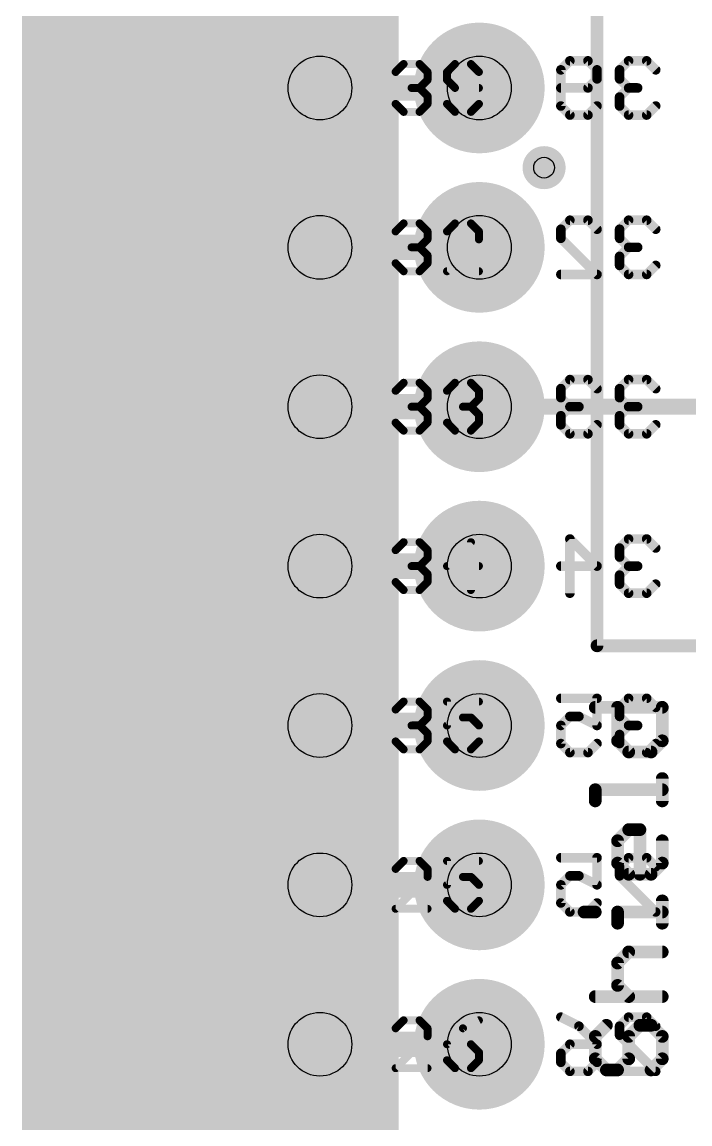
# Model space of a CAD drawing. Extents: x -44 to 63, y -21 to 59.
# Drawn here: x -3.48 to 7.17, y 25.4 to 42.96 of the extents above; entities that cross this region are included whole.
import ezdxf

# ---------------------------------------------------------------- set-up
doc = ezdxf.new("R2010")
doc.units = 0
for name, color, linetype in [('1', 12, 'CONTINUOUS'), ('16', 132, 'CONTINUOUS'), ('17', 110, 'CONTINUOUS'), ('18', 110, 'CONTINUOUS'), ('20', 53, 'CONTINUOUS'), ('21', 41, 'CONTINUOUS'), ('22', 40, 'CONTINUOUS'), ('29', 253, 'CONTINUOUS'), ('30', 253, 'CONTINUOUS'), ('44', 253, 'CONTINUOUS'), ('48', 253, 'CONTINUOUS'), ('51', 53, 'CONTINUOUS')]:
    doc.layers.add(name, color=color, linetype=linetype)

# ---------------------------------------------------------------- blocks, each defined once
blk = doc.blocks.new('ROUNDP')
at = {"const_width": 0.5}
blk.add_lwpolyline([(0, -0.25, 1), (0, 0.25, 1), (0, -0.25)], format="xyb", dxfattribs=at)
blk = doc.blocks.new('RECT')
blk.add_solid([(-0.5, -0.5), (0.5, -0.5), (-0.5, 0.5), (0.5, 0.5)])
blk = doc.blocks.new('ROUNDV')
at = {"const_width": 0.5}
blk.add_lwpolyline([(0, -0.25, 1), (0, 0.25, 1), (0, -0.25)], format="xyb", dxfattribs=at)

msp = doc.modelspace()

# ---------------------------------------------------------------- linework, layer by layer
at = {"layer": '1', "const_width": 0.254}
for points in [[(0, 50.8), (0, 0)], [(8.5725, 36.83), (3.81, 36.83)]]:
    msp.add_lwpolyline(points, dxfattribs=at)
at = {"layer": '1', "const_width": 0.127}
msp.add_lwpolyline([(3.81, 36.8935, 1), (3.81, 36.7665)], format="xyb", dxfattribs=at)
at = {"layer": '16'}
for points, const_width in [([(0, 0), (0, 50.8)], 0.254), ([(1.27, 41.91), (3.81, 41.91)], 0.4064), ([(1.27, 39.37), (3.81, 39.37)], 0.4064), ([(1.27, 36.83), (3.81, 36.83)], 0.4064), ([(1.27, 34.29), (3.81, 34.29)], 0.4064), ([(1.27, 31.75), (3.81, 31.75)], 0.4064), ([(1.27, 29.21), (3.81, 29.21)], 0.4064), ([(1.27, 26.67), (3.81, 26.67)], 0.4064)]:
    msp.add_lwpolyline(points, dxfattribs=dict(at, const_width=const_width))
at = {"layer": '16', "const_width": 0.2032}
for points in [[(1.27, 42.0116, 1), (1.27, 41.8084)], [(3.81, 41.8084, 1), (3.81, 42.0116)], [(1.27, 39.4716, 1), (1.27, 39.2684)], [(3.81, 39.2684, 1), (3.81, 39.4716)], [(1.27, 36.9316, 1), (1.27, 36.7284)], [(3.81, 36.7284, 1), (3.81, 36.9316)], [(1.27, 34.3916, 1), (1.27, 34.1884)], [(3.81, 34.1884, 1), (3.81, 34.3916)], [(1.27, 31.8516, 1), (1.27, 31.6484)], [(3.81, 31.6484, 1), (3.81, 31.8516)], [(1.27, 29.3116, 1), (1.27, 29.1084)], [(3.81, 29.1084, 1), (3.81, 29.3116)], [(1.27, 26.7716, 1), (1.27, 26.5684)], [(3.81, 26.5684, 1), (3.81, 26.7716)]]:
    msp.add_lwpolyline(points, format="xyb", dxfattribs=at)
at = {"layer": '20', "const_width": 0.2032}
msp.add_lwpolyline([(0, 50.8), (0, 0)], dxfattribs=at)
at = {"layer": '21', "const_width": 0.2032}
for points in [[(5.685, 33.02), (5.685, 46.22)], [(5.685, 33.02), (10.585, 33.02)], [(5.6569, 32.0399), (6.7247, 32.0399)], [(6.0128, 31.5061), (6.0128, 32.0399)], [(6.7247, 32.0399), (6.7247, 31.5061)], [(6.1908, 31.3281), (6.0128, 31.5061)], [(6.7247, 31.5061), (6.5467, 31.3281)], [(6.5467, 31.3281), (6.1908, 31.3281)], [(6.7247, 30.5485), (6.7247, 30.9044)], [(5.6569, 30.5485), (5.6569, 30.7265)], [(5.6569, 30.7265), (6.7247, 30.7265)], [(6.0128, 29.913), (6.1908, 30.0909)], [(6.1908, 30.0909), (6.3687, 30.0909)], [(6.3687, 30.0909), (6.3687, 29.3791)], [(6.0128, 29.5571), (6.0128, 29.913)], [(6.7247, 29.913), (6.7247, 29.5571)], [(6.1908, 29.3791), (6.0128, 29.5571)], [(6.7247, 29.5571), (6.5467, 29.3791)], [(6.5467, 29.3791), (6.1908, 29.3791)], [(6.7247, 28.5995), (6.7247, 28.9554)], [(5.479, 28.7775), (5.6569, 28.7775)], [(6.0128, 28.5995), (6.0128, 28.7775)], [(6.0128, 28.7775), (6.7247, 28.7775)], [(6.0128, 27.964), (6.1908, 28.1419)], [(6.1908, 28.1419), (6.7247, 28.1419)], [(6.0128, 27.6081), (6.0128, 27.964)], [(6.1908, 27.4301), (6.0128, 27.6081)], [(5.6569, 27.4301), (6.7247, 27.4301)], [(5.8349, 26.9725), (5.6569, 26.7946)], [(6.1908, 26.7946), (6.3687, 26.9725)], [(6.3687, 26.9725), (6.5467, 26.9725)], [(6.5467, 26.9725), (6.7247, 26.7946)], [(5.6569, 26.7946), (5.6569, 26.4387)], [(6.1908, 26.4387), (6.1908, 26.7946)], [(6.7247, 26.7946), (6.7247, 26.4387)], [(5.6569, 26.4387), (5.8349, 26.2607)], [(6.0128, 26.2607), (6.1908, 26.4387)], [(6.7247, 26.4387), (6.5467, 26.2607)], [(5.8349, 26.2607), (6.0128, 26.2607)]]:
    msp.add_lwpolyline(points, dxfattribs=at)
at = {"layer": '21', "const_width": 0.1016}
for points in [[(5.685, 33.0708, 1), (5.685, 32.9692)], [(5.6342, 33.02, 1), (5.7358, 33.02)], [(5.6569, 32.0907, 1), (5.6569, 31.9891)], [(6.0636, 32.0399, 1), (5.962, 32.0399)], [(6.7755, 32.0399, 1), (6.6739, 32.0399)], [(6.7247, 31.9891, 1), (6.7247, 32.0907)], [(6.0488, 31.542, 1), (5.9769, 31.4701)], [(5.962, 31.5061, 1), (6.0636, 31.5061)], [(6.6739, 31.5061, 1), (6.7755, 31.5061)], [(6.7606, 31.4701, 1), (6.6887, 31.542)], [(6.1908, 31.3789, 1), (6.1908, 31.2773)], [(6.1549, 31.2922, 1), (6.2267, 31.364)], [(6.5108, 31.364, 1), (6.5826, 31.2922)], [(6.5467, 31.2773, 1), (6.5467, 31.3789)], [(6.7755, 30.9044, 1), (6.6739, 30.9044)], [(5.7077, 30.7265, 1), (5.6061, 30.7265)], [(5.6569, 30.7773, 1), (5.6569, 30.6757)], [(6.7247, 30.6757, 1), (6.7247, 30.7773)], [(5.6061, 30.5485, 1), (5.7077, 30.5485)], [(6.6739, 30.5485, 1), (6.7755, 30.5485)], [(6.1908, 30.1417, 1), (6.1908, 30.0401)], [(6.2267, 30.055, 1), (6.1549, 30.1268)], [(6.4195, 30.0909, 1), (6.3179, 30.0909)], [(6.3687, 30.0401, 1), (6.3687, 30.1417)], [(6.0636, 29.913, 1), (5.962, 29.913)], [(5.9769, 29.9489, 1), (6.0488, 29.877)], [(6.7755, 29.913, 1), (6.6739, 29.913)], [(6.0488, 29.593, 1), (5.9769, 29.5211)], [(5.962, 29.5571, 1), (6.0636, 29.5571)], [(6.6739, 29.5571, 1), (6.7755, 29.5571)], [(6.7606, 29.5211, 1), (6.6887, 29.593)], [(6.1908, 29.4299, 1), (6.1908, 29.3283)], [(6.1549, 29.3432, 1), (6.2267, 29.415)], [(6.3179, 29.3791, 1), (6.4195, 29.3791)], [(6.5108, 29.415, 1), (6.5826, 29.3432)], [(6.5467, 29.3283, 1), (6.5467, 29.4299)], [(6.7755, 28.9554, 1), (6.6739, 28.9554)], [(5.479, 28.8283, 1), (5.479, 28.7267)], [(5.6569, 28.7267, 1), (5.6569, 28.8283)], [(6.0636, 28.7775, 1), (5.962, 28.7775)], [(6.0128, 28.8283, 1), (6.0128, 28.7267)], [(6.7247, 28.7267, 1), (6.7247, 28.8283)], [(5.962, 28.5995, 1), (6.0636, 28.5995)], [(6.6739, 28.5995, 1), (6.7755, 28.5995)], [(6.1908, 28.1927, 1), (6.1908, 28.0911)], [(6.2267, 28.106, 1), (6.1549, 28.1778)], [(6.7247, 28.0911, 1), (6.7247, 28.1927)], [(6.0636, 27.964, 1), (5.962, 27.964)], [(5.9769, 27.9999, 1), (6.0488, 27.928)], [(6.0488, 27.644, 1), (5.9769, 27.5721)], [(5.962, 27.6081, 1), (6.0636, 27.6081)], [(5.6569, 27.4809, 1), (5.6569, 27.3793)], [(6.1549, 27.3942, 1), (6.2267, 27.466)], [(6.7247, 27.3793, 1), (6.7247, 27.4809)], [(5.8708, 26.9366, 1), (5.799, 27.0084)], [(6.3687, 27.0233, 1), (6.3687, 26.9217)], [(6.4047, 26.9366, 1), (6.3328, 27.0084)], [(6.5826, 27.0084, 1), (6.5108, 26.9366)], [(6.5467, 26.9217, 1), (6.5467, 27.0233)], [(5.7077, 26.7946, 1), (5.6061, 26.7946)], [(5.621, 26.8305, 1), (5.6929, 26.7587)], [(6.2416, 26.7946, 1), (6.14, 26.7946)], [(6.1549, 26.8305, 1), (6.2267, 26.7587)], [(6.7755, 26.7946, 1), (6.6739, 26.7946)], [(6.6887, 26.7587, 1), (6.7606, 26.8305)], [(5.6929, 26.4746, 1), (5.621, 26.4027)], [(6.2267, 26.4027, 1), (6.1549, 26.4746)], [(6.7606, 26.4027, 1), (6.6887, 26.4746)], [(5.6061, 26.4387, 1), (5.7077, 26.4387)], [(5.8349, 26.3115, 1), (5.8349, 26.2099)], [(5.799, 26.2248, 1), (5.8708, 26.2966)], [(5.9769, 26.2966, 1), (6.0488, 26.2248)], [(6.0128, 26.2099, 1), (6.0128, 26.3115)], [(6.14, 26.4387, 1), (6.2416, 26.4387)], [(6.5108, 26.2966, 1), (6.5826, 26.2248)], [(6.6739, 26.4387, 1), (6.7755, 26.4387)]]:
    msp.add_lwpolyline(points, format="xyb", dxfattribs=at)
at = {"layer": '22', "const_width": 0.1524}
for points in [[(5.1091, 42.1985), (5.2532, 42.3425)], [(5.2532, 42.3425), (5.5413, 42.3425)], [(5.5413, 42.3425), (5.6853, 42.1985)], [(6.1887, 42.3425), (6.0446, 42.1985)], [(6.4768, 42.3425), (6.1887, 42.3425)], [(6.6208, 42.1985), (6.4768, 42.3425)], [(5.1091, 41.6223), (5.1091, 42.1985)], [(5.6853, 42.1985), (5.6853, 42.0544)], [(6.0446, 42.1985), (6.0446, 42.0544)], [(5.5413, 41.9104), (5.1091, 41.9104)], [(5.6853, 42.0544), (5.5413, 41.9104)], [(6.0446, 42.0544), (6.1887, 41.9104)], [(6.1887, 41.9104), (6.0446, 41.7663)], [(6.1887, 41.9104), (6.3327, 41.9104)], [(6.0446, 41.7663), (6.0446, 41.6223)], [(5.2532, 41.4782), (5.1091, 41.6223)], [(5.6853, 41.6223), (5.5413, 41.4782)], [(6.0446, 41.6223), (6.1887, 41.4782)], [(6.4768, 41.4782), (6.6208, 41.6223)], [(5.5413, 41.4782), (5.2532, 41.4782)], [(6.1887, 41.4782), (6.4768, 41.4782)], [(5.1091, 39.6585), (5.2532, 39.8025)], [(5.2532, 39.8025), (5.5413, 39.8025)], [(5.5413, 39.8025), (5.6853, 39.6585)], [(6.1887, 39.8025), (6.0446, 39.6585)], [(6.4768, 39.8025), (6.1887, 39.8025)], [(6.6208, 39.6585), (6.4768, 39.8025)], [(5.1091, 39.5144), (5.1091, 39.6585)], [(6.0446, 39.6585), (6.0446, 39.5144)], [(5.6853, 38.9382), (5.1091, 39.5144)], [(6.0446, 39.5144), (6.1887, 39.3704)], [(6.1887, 39.3704), (6.0446, 39.2263)], [(6.1887, 39.3704), (6.3327, 39.3704)], [(6.0446, 39.2263), (6.0446, 39.0823)], [(5.1091, 38.9382), (5.6853, 38.9382)], [(6.0446, 39.0823), (6.1887, 38.9382)], [(6.1887, 38.9382), (6.4768, 38.9382)], [(6.4768, 38.9382), (6.6208, 39.0823)], [(5.2532, 37.2625), (5.1091, 37.1185)], [(5.5413, 37.2625), (5.2532, 37.2625)], [(5.6853, 37.1185), (5.5413, 37.2625)], [(6.1887, 37.2625), (6.0446, 37.1185)], [(6.4768, 37.2625), (6.1887, 37.2625)], [(6.6208, 37.1185), (6.4768, 37.2625)], [(5.1091, 37.1185), (5.1091, 36.9744)], [(6.0446, 37.1185), (6.0446, 36.9744)], [(5.1091, 36.9744), (5.2532, 36.8304)], [(5.2532, 36.8304), (5.1091, 36.6863)], [(5.2532, 36.8304), (5.3972, 36.8304)], [(6.0446, 36.9744), (6.1887, 36.8304)], [(6.1887, 36.8304), (6.0446, 36.6863)], [(6.1887, 36.8304), (6.3327, 36.8304)], [(5.1091, 36.6863), (5.1091, 36.5423)], [(6.0446, 36.6863), (6.0446, 36.5423)], [(5.1091, 36.5423), (5.2532, 36.3982)], [(5.5413, 36.3982), (5.6853, 36.5423)], [(6.0446, 36.5423), (6.1887, 36.3982)], [(6.4768, 36.3982), (6.6208, 36.5423)], [(5.2532, 36.3982), (5.5413, 36.3982)], [(6.1887, 36.3982), (6.4768, 36.3982)], [(5.2532, 33.8582), (5.2532, 34.7225)], [(5.2532, 34.7225), (5.6853, 34.2904)], [(6.1887, 34.7225), (6.0446, 34.5785)], [(6.4768, 34.7225), (6.1887, 34.7225)], [(6.6208, 34.5785), (6.4768, 34.7225)], [(6.0446, 34.5785), (6.0446, 34.4344)], [(6.0446, 34.4344), (6.1887, 34.2904)], [(5.6853, 34.2904), (5.1091, 34.2904)], [(6.1887, 34.2904), (6.0446, 34.1463)], [(6.1887, 34.2904), (6.3327, 34.2904)], [(6.0446, 34.1463), (6.0446, 34.0023)], [(6.0446, 34.0023), (6.1887, 33.8582)], [(6.4768, 33.8582), (6.6208, 34.0023)], [(6.1887, 33.8582), (6.4768, 33.8582)], [(5.1091, 32.1825), (5.6853, 32.1825)], [(5.6853, 32.1825), (5.6853, 31.7504)], [(6.1887, 32.1825), (6.0446, 32.0385)], [(6.4768, 32.1825), (6.1887, 32.1825)], [(6.6208, 32.0385), (6.4768, 32.1825)], [(5.2532, 31.8944), (5.1091, 31.7504)], [(5.3972, 31.8944), (5.2532, 31.8944)], [(5.6853, 31.7504), (5.3972, 31.8944)], [(6.0446, 32.0385), (6.0446, 31.8944)], [(6.0446, 31.8944), (6.1887, 31.7504)], [(5.1091, 31.7504), (5.1091, 31.4623)], [(6.1887, 31.7504), (6.0446, 31.6063)], [(6.1887, 31.7504), (6.3327, 31.7504)], [(6.0446, 31.6063), (6.0446, 31.4623)], [(5.1091, 31.4623), (5.2532, 31.3182)], [(5.5413, 31.3182), (5.6853, 31.4623)], [(6.0446, 31.4623), (6.1887, 31.3182)], [(6.4768, 31.3182), (6.6208, 31.4623)], [(5.2532, 31.3182), (5.5413, 31.3182)], [(6.1887, 31.3182), (6.4768, 31.3182)], [(5.1091, 29.6425), (5.6853, 29.6425)], [(5.6853, 29.6425), (5.6853, 29.2104)], [(6.0446, 29.4985), (6.1887, 29.6425)], [(6.1887, 29.6425), (6.4768, 29.6425)], [(6.4768, 29.6425), (6.6208, 29.4985)], [(6.0446, 29.3544), (6.0446, 29.4985)], [(5.2532, 29.3544), (5.1091, 29.2104)], [(5.3972, 29.3544), (5.2532, 29.3544)], [(5.6853, 29.2104), (5.3972, 29.3544)], [(6.6208, 28.7782), (6.0446, 29.3544)], [(5.1091, 29.2104), (5.1091, 28.9223)], [(5.1091, 28.9223), (5.2532, 28.7782)], [(5.5413, 28.7782), (5.6853, 28.9223)], [(5.2532, 28.7782), (5.5413, 28.7782)], [(6.0446, 28.7782), (6.6208, 28.7782)], [(5.1091, 27.1025), (5.3972, 26.9585)], [(6.0446, 26.9585), (6.1887, 27.1025)], [(6.1887, 27.1025), (6.4768, 27.1025)], [(6.4768, 27.1025), (6.6208, 26.9585)], [(5.3972, 26.9585), (5.6853, 26.6704)], [(6.0446, 26.8144), (6.0446, 26.9585)], [(6.6208, 26.2382), (6.0446, 26.8144)], [(5.1091, 26.5263), (5.2532, 26.6704)], [(5.2532, 26.6704), (5.6853, 26.6704)], [(5.6853, 26.6704), (5.6853, 26.3823)], [(5.1091, 26.3823), (5.1091, 26.5263)], [(5.2532, 26.2382), (5.1091, 26.3823)], [(5.6853, 26.3823), (5.5413, 26.2382)], [(5.5413, 26.2382), (5.2532, 26.2382)], [(6.0446, 26.2382), (6.6208, 26.2382)]]:
    msp.add_lwpolyline(points, dxfattribs=at)
at = {"layer": '22', "const_width": 0.0762}
for points in [[(5.2532, 42.3806, 1), (5.2532, 42.3044)], [(5.2801, 42.3156, 1), (5.2262, 42.3695)], [(5.5682, 42.3695, 1), (5.5143, 42.3156)], [(5.5413, 42.3044, 1), (5.5413, 42.3806)], [(6.1887, 42.3806, 1), (6.1887, 42.3044)], [(6.2156, 42.3156, 1), (6.1617, 42.3695)], [(6.5037, 42.3695, 1), (6.4498, 42.3156)], [(6.4768, 42.3044, 1), (6.4768, 42.3806)], [(5.1472, 42.1985, 1), (5.071, 42.1985)], [(5.0822, 42.2254, 1), (5.136, 42.1715)], [(5.7234, 42.1985, 1), (5.6472, 42.1985)], [(5.6584, 42.1715, 1), (5.7123, 42.2254)], [(6.0827, 42.1985, 1), (6.0065, 42.1985)], [(6.0177, 42.2254, 1), (6.0716, 42.1715)], [(6.5939, 42.1715, 1), (6.6478, 42.2254)], [(5.1091, 41.9485, 1), (5.1091, 41.8723)], [(5.5143, 41.9373, 1), (5.5682, 41.8834)], [(5.5413, 41.8723, 1), (5.5413, 41.9485)], [(5.6472, 42.0544, 1), (5.7234, 42.0544)], [(5.7123, 42.0275, 1), (5.6584, 42.0814)], [(6.0716, 42.0814, 1), (6.0177, 42.0275)], [(6.0065, 42.0544, 1), (6.0827, 42.0544)], [(6.1887, 41.9485, 1), (6.1887, 41.8723)], [(6.2156, 41.8834, 1), (6.1617, 41.9373)], [(6.1617, 41.8834, 1), (6.2156, 41.9373)], [(6.3327, 41.8723, 1), (6.3327, 41.9485)], [(6.0827, 41.7663, 1), (6.0065, 41.7663)], [(6.0177, 41.7933, 1), (6.0716, 41.7394)], [(5.136, 41.6492, 1), (5.0822, 41.5953)], [(5.071, 41.6223, 1), (5.1472, 41.6223)], [(5.7123, 41.5953, 1), (5.6584, 41.6492)], [(6.0716, 41.6492, 1), (6.0177, 41.5953)], [(6.0065, 41.6223, 1), (6.0827, 41.6223)], [(6.6478, 41.5953, 1), (6.5939, 41.6492)], [(5.2532, 41.5163, 1), (5.2532, 41.4401)], [(5.2262, 41.4513, 1), (5.2801, 41.5051)], [(5.5143, 41.5051, 1), (5.5682, 41.4513)], [(5.5413, 41.4401, 1), (5.5413, 41.5163)], [(6.1887, 41.5163, 1), (6.1887, 41.4401)], [(6.1617, 41.4513, 1), (6.2156, 41.5051)], [(6.4498, 41.5051, 1), (6.5037, 41.4513)], [(6.4768, 41.4401, 1), (6.4768, 41.5163)], [(5.2532, 39.8406, 1), (5.2532, 39.7644)], [(5.2801, 39.7756, 1), (5.2262, 39.8295)], [(5.5682, 39.8295, 1), (5.5143, 39.7756)], [(5.5413, 39.7644, 1), (5.5413, 39.8406)], [(6.1887, 39.8406, 1), (6.1887, 39.7644)], [(6.2156, 39.7756, 1), (6.1617, 39.8295)], [(6.5037, 39.8295, 1), (6.4498, 39.7756)], [(6.4768, 39.7644, 1), (6.4768, 39.8406)], [(5.1472, 39.6585, 1), (5.071, 39.6585)], [(5.0822, 39.6854, 1), (5.136, 39.6315)], [(5.6584, 39.6315, 1), (5.7123, 39.6854)], [(6.0827, 39.6585, 1), (6.0065, 39.6585)], [(6.0177, 39.6854, 1), (6.0716, 39.6315)], [(6.5939, 39.6315, 1), (6.6478, 39.6854)], [(5.136, 39.5414, 1), (5.0822, 39.4875)], [(5.071, 39.5144, 1), (5.1472, 39.5144)], [(6.0716, 39.5414, 1), (6.0177, 39.4875)], [(6.0065, 39.5144, 1), (6.0827, 39.5144)], [(6.1887, 39.4085, 1), (6.1887, 39.3323)], [(6.2156, 39.3434, 1), (6.1617, 39.3973)], [(6.1617, 39.3434, 1), (6.2156, 39.3973)], [(6.3327, 39.3323, 1), (6.3327, 39.4085)], [(6.0827, 39.2263, 1), (6.0065, 39.2263)], [(6.0177, 39.2533, 1), (6.0716, 39.1994)], [(5.1091, 38.9763, 1), (5.1091, 38.9001)], [(5.6584, 38.9113, 1), (5.7123, 38.9651)], [(5.6853, 38.9001, 1), (5.6853, 38.9763)], [(6.0716, 39.1092, 1), (6.0177, 39.0553)], [(6.0065, 39.0823, 1), (6.0827, 39.0823)], [(6.1887, 38.9763, 1), (6.1887, 38.9001)], [(6.1617, 38.9113, 1), (6.2156, 38.9651)], [(6.4498, 38.9651, 1), (6.5037, 38.9113)], [(6.4768, 38.9001, 1), (6.4768, 38.9763)], [(6.6478, 39.0553, 1), (6.5939, 39.1092)], [(5.2532, 37.3006, 1), (5.2532, 37.2244)], [(5.2801, 37.2356, 1), (5.2262, 37.2895)], [(5.5682, 37.2895, 1), (5.5143, 37.2356)], [(5.5413, 37.2244, 1), (5.5413, 37.3006)], [(6.1887, 37.3006, 1), (6.1887, 37.2244)], [(6.2156, 37.2356, 1), (6.1617, 37.2895)], [(6.5037, 37.2895, 1), (6.4498, 37.2356)], [(6.4768, 37.2244, 1), (6.4768, 37.3006)], [(5.1472, 37.1185, 1), (5.071, 37.1185)], [(5.0822, 37.1454, 1), (5.136, 37.0915)], [(5.6584, 37.0915, 1), (5.7123, 37.1454)], [(6.0827, 37.1185, 1), (6.0065, 37.1185)], [(6.0177, 37.1454, 1), (6.0716, 37.0915)], [(6.5939, 37.0915, 1), (6.6478, 37.1454)], [(5.136, 37.0014, 1), (5.0822, 36.9475)], [(5.071, 36.9744, 1), (5.1472, 36.9744)], [(5.2532, 36.8685, 1), (5.2532, 36.7923)], [(5.2801, 36.8034, 1), (5.2262, 36.8573)], [(5.2262, 36.8034, 1), (5.2801, 36.8573)], [(5.3972, 36.7923, 1), (5.3972, 36.8685)], [(6.0716, 37.0014, 1), (6.0177, 36.9475)], [(6.0065, 36.9744, 1), (6.0827, 36.9744)], [(6.1887, 36.8685, 1), (6.1887, 36.7923)], [(6.2156, 36.8034, 1), (6.1617, 36.8573)], [(6.1617, 36.8034, 1), (6.2156, 36.8573)], [(6.3327, 36.7923, 1), (6.3327, 36.8685)], [(5.1472, 36.6863, 1), (5.071, 36.6863)], [(5.0822, 36.7133, 1), (5.136, 36.6594)], [(6.0827, 36.6863, 1), (6.0065, 36.6863)], [(6.0177, 36.7133, 1), (6.0716, 36.6594)], [(5.136, 36.5692, 1), (5.0822, 36.5153)], [(5.071, 36.5423, 1), (5.1472, 36.5423)], [(5.7123, 36.5153, 1), (5.6584, 36.5692)], [(6.0716, 36.5692, 1), (6.0177, 36.5153)], [(6.0065, 36.5423, 1), (6.0827, 36.5423)], [(6.6478, 36.5153, 1), (6.5939, 36.5692)], [(5.2532, 36.4363, 1), (5.2532, 36.3601)], [(5.2262, 36.3713, 1), (5.2801, 36.4251)], [(5.5143, 36.4251, 1), (5.5682, 36.3713)], [(5.5413, 36.3601, 1), (5.5413, 36.4363)], [(6.1887, 36.4363, 1), (6.1887, 36.3601)], [(6.1617, 36.3713, 1), (6.2156, 36.4251)], [(6.4498, 36.4251, 1), (6.5037, 36.3713)], [(6.4768, 36.3601, 1), (6.4768, 36.4363)], [(5.2801, 34.7495, 1), (5.2262, 34.6956)], [(5.2913, 34.7225, 1), (5.2151, 34.7225)], [(6.1887, 34.7606, 1), (6.1887, 34.6844)], [(6.2156, 34.6956, 1), (6.1617, 34.7495)], [(6.5037, 34.7495, 1), (6.4498, 34.6956)], [(6.4768, 34.6844, 1), (6.4768, 34.7606)], [(6.0827, 34.5785, 1), (6.0065, 34.5785)], [(6.0177, 34.6054, 1), (6.0716, 34.5515)], [(6.5939, 34.5515, 1), (6.6478, 34.6054)], [(6.0716, 34.4614, 1), (6.0177, 34.4075)], [(6.0065, 34.4344, 1), (6.0827, 34.4344)], [(5.1091, 34.3285, 1), (5.1091, 34.2523)], [(5.6584, 34.2634, 1), (5.7123, 34.3173)], [(5.6853, 34.2523, 1), (5.6853, 34.3285)], [(6.1887, 34.3285, 1), (6.1887, 34.2523)], [(6.2156, 34.2634, 1), (6.1617, 34.3173)], [(6.1617, 34.2634, 1), (6.2156, 34.3173)], [(6.3327, 34.2523, 1), (6.3327, 34.3285)], [(6.0827, 34.1463, 1), (6.0065, 34.1463)], [(6.0177, 34.1733, 1), (6.0716, 34.1194)], [(6.0716, 34.0292, 1), (6.0177, 33.9753)], [(6.6478, 33.9753, 1), (6.5939, 34.0292)], [(5.2151, 33.8582, 1), (5.2913, 33.8582)], [(6.0065, 34.0023, 1), (6.0827, 34.0023)], [(6.1887, 33.8963, 1), (6.1887, 33.8201)], [(6.1617, 33.8313, 1), (6.2156, 33.8851)], [(6.4498, 33.8851, 1), (6.5037, 33.8313)], [(6.4768, 33.8201, 1), (6.4768, 33.8963)], [(5.1091, 32.2206, 1), (5.1091, 32.1444)], [(5.7234, 32.1825, 1), (5.6472, 32.1825)], [(5.6853, 32.1444, 1), (5.6853, 32.2206)], [(6.1887, 32.2206, 1), (6.1887, 32.1444)], [(6.2156, 32.1556, 1), (6.1617, 32.2095)], [(6.5037, 32.2095, 1), (6.4498, 32.1556)], [(6.4768, 32.1444, 1), (6.4768, 32.2206)], [(5.2532, 31.9325, 1), (5.2532, 31.8563)], [(5.2801, 31.8675, 1), (5.2262, 31.9214)], [(5.4142, 31.9285, 1), (5.3802, 31.8603)], [(5.3972, 31.8563, 1), (5.3972, 31.9325)], [(6.0827, 32.0385, 1), (6.0065, 32.0385)], [(6.0177, 32.0654, 1), (6.0716, 32.0115)], [(6.0716, 31.9214, 1), (6.0177, 31.8675)], [(6.5939, 32.0115, 1), (6.6478, 32.0654)], [(5.1472, 31.7504, 1), (5.071, 31.7504)], [(5.0822, 31.7773, 1), (5.136, 31.7234)], [(5.6472, 31.7504, 1), (5.7234, 31.7504)], [(5.6683, 31.7163, 1), (5.7024, 31.7844)], [(6.0065, 31.8944, 1), (6.0827, 31.8944)], [(6.1887, 31.7885, 1), (6.1887, 31.7123)], [(6.2156, 31.7234, 1), (6.1617, 31.7773)], [(6.1617, 31.7234, 1), (6.2156, 31.7773)], [(6.3327, 31.7123, 1), (6.3327, 31.7885)], [(6.0827, 31.6063, 1), (6.0065, 31.6063)], [(6.0177, 31.6333, 1), (6.0716, 31.5794)], [(5.136, 31.4892, 1), (5.0822, 31.4353)], [(5.071, 31.4623, 1), (5.1472, 31.4623)], [(5.7123, 31.4353, 1), (5.6584, 31.4892)], [(6.0716, 31.4892, 1), (6.0177, 31.4353)], [(6.0065, 31.4623, 1), (6.0827, 31.4623)], [(6.6478, 31.4353, 1), (6.5939, 31.4892)], [(5.2532, 31.3563, 1), (5.2532, 31.2801)], [(5.2262, 31.2913, 1), (5.2801, 31.3451)], [(5.5143, 31.3451, 1), (5.5682, 31.2913)], [(5.5413, 31.2801, 1), (5.5413, 31.3563)], [(6.1887, 31.3563, 1), (6.1887, 31.2801)], [(6.1617, 31.2913, 1), (6.2156, 31.3451)], [(6.4498, 31.3451, 1), (6.5037, 31.2913)], [(6.4768, 31.2801, 1), (6.4768, 31.3563)], [(5.1091, 29.6806, 1), (5.1091, 29.6044)], [(5.7234, 29.6425, 1), (5.6472, 29.6425)], [(5.6853, 29.6044, 1), (5.6853, 29.6806)], [(6.1887, 29.6806, 1), (6.1887, 29.6044)], [(6.2156, 29.6156, 1), (6.1617, 29.6695)], [(6.5037, 29.6695, 1), (6.4498, 29.6156)], [(6.4768, 29.6044, 1), (6.4768, 29.6806)], [(6.0827, 29.4985, 1), (6.0065, 29.4985)], [(6.0177, 29.5254, 1), (6.0716, 29.4715)], [(6.5939, 29.4715, 1), (6.6478, 29.5254)], [(5.2532, 29.3925, 1), (5.2532, 29.3163)], [(5.2801, 29.3275, 1), (5.2262, 29.3814)], [(5.4142, 29.3885, 1), (5.3802, 29.3203)], [(5.3972, 29.3163, 1), (5.3972, 29.3925)], [(6.0716, 29.3814, 1), (6.0177, 29.3275)], [(6.0065, 29.3544, 1), (6.0827, 29.3544)], [(5.1472, 29.2104, 1), (5.071, 29.2104)], [(5.0822, 29.2373, 1), (5.136, 29.1834)], [(5.6472, 29.2104, 1), (5.7234, 29.2104)], [(5.6683, 29.1763, 1), (5.7024, 29.2444)], [(5.136, 28.9492, 1), (5.0822, 28.8953)], [(5.7123, 28.8953, 1), (5.6584, 28.9492)], [(5.071, 28.9223, 1), (5.1472, 28.9223)], [(5.2532, 28.8163, 1), (5.2532, 28.7401)], [(5.2262, 28.7513, 1), (5.2801, 28.8051)], [(5.5143, 28.8051, 1), (5.5682, 28.7513)], [(5.5413, 28.7401, 1), (5.5413, 28.8163)], [(6.0446, 28.8163, 1), (6.0446, 28.7401)], [(6.5939, 28.7513, 1), (6.6478, 28.8051)], [(6.6208, 28.7401, 1), (6.6208, 28.8163)], [(5.1261, 27.1366, 1), (5.0921, 27.0685)], [(6.1887, 27.1406, 1), (6.1887, 27.0644)], [(6.2156, 27.0756, 1), (6.1617, 27.1295)], [(6.5037, 27.1295, 1), (6.4498, 27.0756)], [(6.4768, 27.0644, 1), (6.4768, 27.1406)], [(5.4241, 26.9854, 1), (5.3703, 26.9315)], [(5.3802, 26.9244, 1), (5.4142, 26.9926)], [(6.0827, 26.9585, 1), (6.0065, 26.9585)], [(6.0177, 26.9854, 1), (6.0716, 26.9315)], [(6.0716, 26.8414, 1), (6.0177, 26.7875)], [(6.5939, 26.9315, 1), (6.6478, 26.9854)], [(5.2532, 26.7085, 1), (5.2532, 26.6323)], [(5.2801, 26.6434, 1), (5.2262, 26.6973)], [(5.7234, 26.6704, 1), (5.6472, 26.6704)], [(5.6584, 26.6434, 1), (5.7123, 26.6973)], [(5.6853, 26.6323, 1), (5.6853, 26.7085)], [(6.0065, 26.8144, 1), (6.0827, 26.8144)], [(5.1472, 26.5263, 1), (5.071, 26.5263)], [(5.0822, 26.5533, 1), (5.136, 26.4994)], [(5.136, 26.4092, 1), (5.0822, 26.3553)], [(5.071, 26.3823, 1), (5.1472, 26.3823)], [(5.6472, 26.3823, 1), (5.7234, 26.3823)], [(5.7123, 26.3553, 1), (5.6584, 26.4092)], [(5.2532, 26.2763, 1), (5.2532, 26.2001)], [(5.2262, 26.2113, 1), (5.2801, 26.2651)], [(5.5143, 26.2651, 1), (5.5682, 26.2113)], [(5.5413, 26.2001, 1), (5.5413, 26.2763)], [(6.0446, 26.2763, 1), (6.0446, 26.2001)], [(6.5939, 26.2113, 1), (6.6478, 26.2651)], [(6.6208, 26.2001, 1), (6.6208, 26.2763)]]:
    msp.add_lwpolyline(points, format="xyb", dxfattribs=at)
at = {"layer": '44'}
for centre, radius in [((1.27, 41.91), 0.508), ((3.81, 41.91), 0.508), ((4.8419, 40.64), 0.1651), ((1.27, 39.37), 0.508), ((3.81, 39.37), 0.508), ((1.27, 36.83), 0.508), ((3.81, 36.83), 0.508), ((1.27, 34.29), 0.508), ((3.81, 34.29), 0.508), ((1.27, 31.75), 0.508), ((3.81, 31.75), 0.508), ((1.27, 29.21), 0.508), ((3.81, 29.21), 0.508), ((1.27, 26.67), 0.508), ((3.81, 26.67), 0.508)]:
    msp.add_circle(centre, radius, dxfattribs=at)
at = {"layer": '48', "const_width": 6}
msp.add_lwpolyline([(-0.4763, 47.9425), (-0.4763, -1.5875)], dxfattribs=at)
at = {"layer": '51'}
for points, const_width in [([(0, 0), (0, 51.435)], 0.2032), ([(2.4765, 42.1645), (2.6036, 42.2917)], 0.127), ([(2.6036, 42.2917), (2.8578, 42.2917)], 0.127), ([(2.8578, 42.2917), (2.9849, 42.1645)], 0.127), ([(3.4222, 42.2917), (3.2951, 42.1645)], 0.127), ([(3.6764, 42.2917), (3.4222, 42.2917)], 0.127), ([(3.8035, 42.1645), (3.6764, 42.2917)], 0.127), ([(2.9849, 42.1645), (2.9849, 42.0374)], 0.127), ([(3.2951, 42.1645), (3.2951, 42.0374)], 0.127), ([(3.8035, 41.6561), (3.8035, 42.1645)], 0.127), ([(2.8578, 41.9103), (2.7307, 41.9103)], 0.127), ([(2.9849, 42.0374), (2.8578, 41.9103)], 0.127), ([(2.8578, 41.9103), (2.9849, 41.7832)], 0.127), ([(3.2951, 42.0374), (3.4222, 41.9103)], 0.127), ([(3.4222, 41.9103), (3.8035, 41.9103)], 0.127), ([(2.9849, 41.7832), (2.9849, 41.6561)], 0.127), ([(2.6036, 41.529), (2.4765, 41.6561)], 0.127), ([(2.9849, 41.6561), (2.8578, 41.529)], 0.127), ([(3.2951, 41.6561), (3.4222, 41.529)], 0.127), ([(3.6764, 41.529), (3.8035, 41.6561)], 0.127), ([(2.8578, 41.529), (2.6036, 41.529)], 0.127), ([(3.4222, 41.529), (3.6764, 41.529)], 0.127), ([(2.4765, 39.6245), (2.6036, 39.7517)], 0.127), ([(2.6036, 39.7517), (2.8578, 39.7517)], 0.127), ([(2.8578, 39.7517), (2.9849, 39.6245)], 0.127), ([(2.9849, 39.6245), (2.9849, 39.4974)], 0.127), ([(3.4222, 39.7517), (3.2951, 39.6245)], 0.127), ([(3.6764, 39.7517), (3.4222, 39.7517)], 0.127), ([(3.8035, 39.6245), (3.6764, 39.7517)], 0.127), ([(3.8035, 39.4974), (3.8035, 39.6245)], 0.127), ([(2.9849, 39.4974), (2.8578, 39.3703)], 0.127), ([(3.2951, 38.989), (3.8035, 39.4974)], 0.127), ([(2.8578, 39.3703), (2.7307, 39.3703)], 0.127), ([(2.8578, 39.3703), (2.9849, 39.2432)], 0.127), ([(2.6036, 38.989), (2.4765, 39.1161)], 0.127), ([(2.9849, 39.1161), (2.8578, 38.989)], 0.127), ([(2.9849, 39.2432), (2.9849, 39.1161)], 0.127), ([(2.8578, 38.989), (2.6036, 38.989)], 0.127), ([(3.8035, 38.989), (3.2951, 38.989)], 0.127), ([(2.4765, 37.0845), (2.6036, 37.2116)], 0.127), ([(2.6036, 37.2116), (2.8578, 37.2116)], 0.127), ([(2.8578, 37.2116), (2.9849, 37.0845)], 0.127), ([(3.2951, 37.0845), (3.4222, 37.2116)], 0.127), ([(3.4222, 37.2116), (3.6764, 37.2116)], 0.127), ([(3.6764, 37.2116), (3.8035, 37.0845)], 0.127), ([(2.9849, 37.0845), (2.9849, 36.9574)], 0.127), ([(3.8035, 37.0845), (3.8035, 36.9574)], 0.127), ([(2.8578, 36.8303), (2.7307, 36.8303)], 0.127), ([(2.9849, 36.9574), (2.8578, 36.8303)], 0.127), ([(2.8578, 36.8303), (2.9849, 36.7032)], 0.127), ([(3.6764, 36.8303), (3.5493, 36.8303)], 0.127), ([(3.8035, 36.9574), (3.6764, 36.8303)], 0.127), ([(3.6764, 36.8303), (3.8035, 36.7032)], 0.127), ([(2.9849, 36.7032), (2.9849, 36.5761)], 0.127), ([(3.8035, 36.7032), (3.8035, 36.5761)], 0.127), ([(2.6036, 36.449), (2.4765, 36.5761)], 0.127), ([(2.9849, 36.5761), (2.8578, 36.449)], 0.127), ([(3.4222, 36.449), (3.2951, 36.5761)], 0.127), ([(3.8035, 36.5761), (3.6764, 36.449)], 0.127), ([(2.8578, 36.449), (2.6036, 36.449)], 0.127), ([(3.6764, 36.449), (3.4222, 36.449)], 0.127), ([(2.4765, 34.5445), (2.6036, 34.6716)], 0.127), ([(2.6036, 34.6716), (2.8578, 34.6716)], 0.127), ([(2.8578, 34.6716), (2.9849, 34.5445)], 0.127), ([(2.9849, 34.5445), (2.9849, 34.4174)], 0.127), ([(3.6764, 34.6716), (3.2951, 34.2903)], 0.127), ([(3.6764, 33.909), (3.6764, 34.6716)], 0.127), ([(2.9849, 34.4174), (2.8578, 34.2903)], 0.127), ([(2.8578, 34.2903), (2.7307, 34.2903)], 0.127), ([(2.8578, 34.2903), (2.9849, 34.1632)], 0.127), ([(3.2951, 34.2903), (3.8035, 34.2903)], 0.127), ([(2.6036, 33.909), (2.4765, 34.0361)], 0.127), ([(2.9849, 34.0361), (2.8578, 33.909)], 0.127), ([(2.9849, 34.1632), (2.9849, 34.0361)], 0.127), ([(2.8578, 33.909), (2.6036, 33.909)], 0.127), ([(2.4765, 32.0045), (2.6036, 32.1317)], 0.127), ([(2.6036, 32.1317), (2.8578, 32.1317)], 0.127), ([(2.8578, 32.1317), (2.9849, 32.0045)], 0.127), ([(3.8035, 32.1317), (3.2951, 32.1317)], 0.127), ([(3.2951, 32.1317), (3.2951, 31.7503)], 0.127), ([(2.9849, 32.0045), (2.9849, 31.8774)], 0.127), ([(2.8578, 31.7503), (2.7307, 31.7503)], 0.127), ([(2.9849, 31.8774), (2.8578, 31.7503)], 0.127), ([(2.8578, 31.7503), (2.9849, 31.6232)], 0.127), ([(3.2951, 31.7503), (3.5493, 31.8774)], 0.127), ([(3.5493, 31.8774), (3.6764, 31.8774)], 0.127), ([(3.6764, 31.8774), (3.8035, 31.7503)], 0.127), ([(3.8035, 31.7503), (3.8035, 31.4961)], 0.127), ([(2.9849, 31.6232), (2.9849, 31.4961)], 0.127), ([(2.6036, 31.369), (2.4765, 31.4961)], 0.127), ([(2.9849, 31.4961), (2.8578, 31.369)], 0.127), ([(3.4222, 31.369), (3.2951, 31.4961)], 0.127), ([(3.8035, 31.4961), (3.6764, 31.369)], 0.127), ([(2.8578, 31.369), (2.6036, 31.369)], 0.127), ([(3.6764, 31.369), (3.4222, 31.369)], 0.127), ([(2.6036, 29.5917), (2.4765, 29.4645)], 0.127), ([(2.8578, 29.5917), (2.6036, 29.5917)], 0.127), ([(2.9849, 29.4645), (2.8578, 29.5917)], 0.127), ([(2.9849, 29.3374), (2.9849, 29.4645)], 0.127), ([(3.8035, 29.5917), (3.2951, 29.5917)], 0.127), ([(3.2951, 29.5917), (3.2951, 29.2103)], 0.127), ([(2.4765, 28.829), (2.9849, 29.3374)], 0.127), ([(3.2951, 29.2103), (3.5493, 29.3374)], 0.127), ([(3.5493, 29.3374), (3.6764, 29.3374)], 0.127), ([(3.6764, 29.3374), (3.8035, 29.2103)], 0.127), ([(3.8035, 29.2103), (3.8035, 28.9561)], 0.127), ([(3.4222, 28.829), (3.2951, 28.9561)], 0.127), ([(3.8035, 28.9561), (3.6764, 28.829)], 0.127), ([(2.9849, 28.829), (2.4765, 28.829)], 0.127), ([(3.6764, 28.829), (3.4222, 28.829)], 0.127), ([(2.6036, 27.0517), (2.4765, 26.9245)], 0.127), ([(2.8578, 27.0517), (2.6036, 27.0517)], 0.127), ([(2.9849, 26.9245), (2.8578, 27.0517)], 0.127), ([(3.8035, 27.0517), (3.5493, 26.9245)], 0.127), ([(2.9849, 26.7974), (2.9849, 26.9245)], 0.127), ([(3.5493, 26.9245), (3.2951, 26.6703)], 0.127), ([(2.4765, 26.289), (2.9849, 26.7974)], 0.127), ([(3.2951, 26.6703), (3.2951, 26.4161)], 0.127), ([(3.6764, 26.6703), (3.2951, 26.6703)], 0.127), ([(3.8035, 26.5432), (3.6764, 26.6703)], 0.127), ([(3.8035, 26.4161), (3.8035, 26.5432)], 0.127), ([(2.9849, 26.289), (2.4765, 26.289)], 0.127), ([(3.2951, 26.4161), (3.4222, 26.289)], 0.127), ([(3.4222, 26.289), (3.6764, 26.289)], 0.127), ([(3.6764, 26.289), (3.8035, 26.4161)], 0.127)]:
    msp.add_lwpolyline(points, dxfattribs=dict(at, const_width=const_width))
at = {"layer": '51', "const_width": 0.0635}
for points in [[(2.6036, 42.3234, 1), (2.6036, 42.2599)], [(2.6261, 42.2692, 1), (2.5812, 42.3141)], [(2.8803, 42.3141, 1), (2.8354, 42.2692)], [(2.8578, 42.2599, 1), (2.8578, 42.3234)], [(3.4222, 42.3234, 1), (3.4222, 42.2599)], [(3.4446, 42.2692, 1), (3.3997, 42.3141)], [(3.6989, 42.3141, 1), (3.654, 42.2692)], [(3.6764, 42.2599, 1), (3.6764, 42.3234)], [(2.454, 42.187, 1), (2.499, 42.1421)], [(3.0167, 42.1645, 1), (2.9532, 42.1645)], [(2.9625, 42.1421, 1), (3.0074, 42.187)], [(3.3268, 42.1645, 1), (3.2633, 42.1645)], [(3.2726, 42.187, 1), (3.3175, 42.1421)], [(3.8353, 42.1645, 1), (3.7718, 42.1645)], [(3.7811, 42.1421, 1), (3.826, 42.187)], [(2.7307, 41.9421, 1), (2.7307, 41.8786)], [(2.8803, 41.9328, 1), (2.8354, 41.8879)], [(2.8578, 41.8786, 1), (2.8578, 41.9421)], [(2.9532, 42.0374, 1), (3.0167, 42.0374)], [(3.0074, 42.015, 1), (2.9625, 42.0599)], [(3.2633, 42.0374, 1), (3.3268, 42.0374)], [(3.3175, 42.0599, 1), (3.2726, 42.015)], [(3.4222, 41.9421, 1), (3.4222, 41.8786)], [(3.8035, 41.8786, 1), (3.8035, 41.9421)], [(2.8354, 41.9328, 1), (2.8803, 41.8879)], [(3.0167, 41.7832, 1), (2.9532, 41.7832)], [(2.9625, 41.7608, 1), (3.0074, 41.8057)], [(3.3997, 41.8879, 1), (3.4446, 41.9328)], [(2.499, 41.6786, 1), (2.454, 41.6337)], [(2.9532, 41.6561, 1), (3.0167, 41.6561)], [(3.0074, 41.6337, 1), (2.9625, 41.6786)], [(3.3175, 41.6786, 1), (3.2726, 41.6337)], [(3.7718, 41.6561, 1), (3.8353, 41.6561)], [(3.826, 41.6337, 1), (3.7811, 41.6786)], [(2.6036, 41.5608, 1), (2.6036, 41.4973)], [(2.5812, 41.5065, 1), (2.6261, 41.5515)], [(2.8354, 41.5515, 1), (2.8803, 41.5065)], [(2.8578, 41.4973, 1), (2.8578, 41.5608)], [(3.4222, 41.5608, 1), (3.4222, 41.4973)], [(3.3997, 41.5065, 1), (3.4446, 41.5515)], [(3.654, 41.5515, 1), (3.6989, 41.5065)], [(3.6764, 41.4973, 1), (3.6764, 41.5608)], [(2.6036, 39.7834, 1), (2.6036, 39.7199)], [(2.6261, 39.7292, 1), (2.5812, 39.7741)], [(2.8803, 39.7741, 1), (2.8354, 39.7292)], [(2.8578, 39.7199, 1), (2.8578, 39.7834)], [(3.0167, 39.6245, 1), (2.9532, 39.6245)], [(3.4222, 39.7834, 1), (3.4222, 39.7199)], [(3.4446, 39.7292, 1), (3.3997, 39.7741)], [(3.6989, 39.7741, 1), (3.654, 39.7292)], [(3.6764, 39.7199, 1), (3.6764, 39.7834)], [(3.8353, 39.6245, 1), (3.7718, 39.6245)], [(2.454, 39.647, 1), (2.499, 39.6021)], [(2.9532, 39.4974, 1), (3.0167, 39.4974)], [(2.9625, 39.6021, 1), (3.0074, 39.647)], [(3.0074, 39.475, 1), (2.9625, 39.5199)], [(3.2726, 39.647, 1), (3.3175, 39.6021)], [(3.7718, 39.4974, 1), (3.8353, 39.4974)], [(3.7811, 39.6021, 1), (3.826, 39.647)], [(3.826, 39.475, 1), (3.7811, 39.5199)], [(2.7307, 39.4021, 1), (2.7307, 39.3386)], [(2.8803, 39.3928, 1), (2.8354, 39.3479)], [(2.8354, 39.3928, 1), (2.8803, 39.3479)], [(2.8578, 39.3386, 1), (2.8578, 39.4021)], [(2.499, 39.1386, 1), (2.454, 39.0937)], [(3.0167, 39.2432, 1), (2.9532, 39.2432)], [(3.0074, 39.0937, 1), (2.9625, 39.1386)], [(2.9625, 39.2208, 1), (3.0074, 39.2657)], [(2.6036, 39.0208, 1), (2.6036, 38.9573)], [(2.5812, 38.9665, 1), (2.6261, 39.0115)], [(2.8354, 39.0115, 1), (2.8803, 38.9665)], [(2.8578, 38.9573, 1), (2.8578, 39.0208)], [(2.9532, 39.1161, 1), (3.0167, 39.1161)], [(3.2726, 39.0115, 1), (3.3175, 38.9665)], [(3.2951, 39.0208, 1), (3.2951, 38.9573)], [(3.8035, 38.9573, 1), (3.8035, 39.0208)], [(2.6036, 37.2434, 1), (2.6036, 37.1799)], [(2.6261, 37.1892, 1), (2.5812, 37.2341)], [(2.8803, 37.2341, 1), (2.8354, 37.1892)], [(2.8578, 37.1799, 1), (2.8578, 37.2434)], [(3.4222, 37.2434, 1), (3.4222, 37.1799)], [(3.4446, 37.1892, 1), (3.3997, 37.2341)], [(3.6989, 37.2341, 1), (3.654, 37.1892)], [(3.6764, 37.1799, 1), (3.6764, 37.2434)], [(2.454, 37.107, 1), (2.499, 37.0621)], [(3.0167, 37.0845, 1), (2.9532, 37.0845)], [(2.9625, 37.0621, 1), (3.0074, 37.107)], [(3.2726, 37.107, 1), (3.3175, 37.0621)], [(3.8353, 37.0845, 1), (3.7718, 37.0845)], [(3.7811, 37.0621, 1), (3.826, 37.107)], [(2.7307, 36.8621, 1), (2.7307, 36.7986)], [(2.8803, 36.8528, 1), (2.8354, 36.8079)], [(2.8354, 36.8528, 1), (2.8803, 36.8079)], [(2.8578, 36.7986, 1), (2.8578, 36.8621)], [(2.9532, 36.9574, 1), (3.0167, 36.9574)], [(3.0074, 36.935, 1), (2.9625, 36.9799)], [(3.5493, 36.8621, 1), (3.5493, 36.7986)], [(3.6989, 36.8528, 1), (3.654, 36.8079)], [(3.654, 36.8528, 1), (3.6989, 36.8079)], [(3.6764, 36.7986, 1), (3.6764, 36.8621)], [(3.7718, 36.9574, 1), (3.8353, 36.9574)], [(3.826, 36.935, 1), (3.7811, 36.9799)], [(3.0167, 36.7032, 1), (2.9532, 36.7032)], [(2.9625, 36.6808, 1), (3.0074, 36.7257)], [(3.8353, 36.7032, 1), (3.7718, 36.7032)], [(3.7811, 36.6808, 1), (3.826, 36.7257)], [(2.499, 36.5986, 1), (2.454, 36.5537)], [(2.9532, 36.5761, 1), (3.0167, 36.5761)], [(3.0074, 36.5537, 1), (2.9625, 36.5986)], [(3.3175, 36.5986, 1), (3.2726, 36.5537)], [(3.7718, 36.5761, 1), (3.8353, 36.5761)], [(3.826, 36.5537, 1), (3.7811, 36.5986)], [(2.6036, 36.4808, 1), (2.6036, 36.4173)], [(2.5812, 36.4265, 1), (2.6261, 36.4715)], [(2.8354, 36.4715, 1), (2.8803, 36.4265)], [(2.8578, 36.4173, 1), (2.8578, 36.4808)], [(3.4222, 36.4808, 1), (3.4222, 36.4173)], [(3.3997, 36.4265, 1), (3.4446, 36.4715)], [(3.654, 36.4715, 1), (3.6989, 36.4265)], [(3.6764, 36.4173, 1), (3.6764, 36.4808)], [(2.454, 34.567, 1), (2.499, 34.5221)], [(2.6036, 34.7034, 1), (2.6036, 34.6399)], [(2.6261, 34.6492, 1), (2.5812, 34.6941)], [(2.8803, 34.6941, 1), (2.8354, 34.6492)], [(2.8578, 34.6399, 1), (2.8578, 34.7034)], [(3.0167, 34.5445, 1), (2.9532, 34.5445)], [(2.9625, 34.5221, 1), (3.0074, 34.567)], [(3.7082, 34.6716, 1), (3.6447, 34.6716)], [(3.6989, 34.6492, 1), (3.654, 34.6941)], [(2.9532, 34.4174, 1), (3.0167, 34.4174)], [(3.0074, 34.395, 1), (2.9625, 34.4399)], [(2.7307, 34.3221, 1), (2.7307, 34.2586)], [(2.8803, 34.3128, 1), (2.8354, 34.2679)], [(2.8354, 34.3128, 1), (2.8803, 34.2679)], [(2.8578, 34.2586, 1), (2.8578, 34.3221)], [(3.2951, 34.3221, 1), (3.2951, 34.2586)], [(3.2726, 34.3128, 1), (3.3175, 34.2679)], [(3.8035, 34.2586, 1), (3.8035, 34.3221)], [(2.499, 34.0586, 1), (2.454, 34.0137)], [(3.0167, 34.1632, 1), (2.9532, 34.1632)], [(2.9532, 34.0361, 1), (3.0167, 34.0361)], [(2.9625, 34.1408, 1), (3.0074, 34.1857)], [(3.0074, 34.0137, 1), (2.9625, 34.0586)], [(2.6036, 33.9408, 1), (2.6036, 33.8772)], [(2.5812, 33.8865, 1), (2.6261, 33.9315)], [(2.8354, 33.9315, 1), (2.8803, 33.8865)], [(2.8578, 33.8772, 1), (2.8578, 33.9408)], [(3.6447, 33.909, 1), (3.7082, 33.909)], [(2.6036, 32.1634, 1), (2.6036, 32.0999)], [(2.6261, 32.1092, 1), (2.5812, 32.1541)], [(2.8803, 32.1541, 1), (2.8354, 32.1092)], [(2.8578, 32.0999, 1), (2.8578, 32.1634)], [(3.3268, 32.1317, 1), (3.2633, 32.1317)], [(3.2951, 32.1634, 1), (3.2951, 32.0999)], [(3.8035, 32.0999, 1), (3.8035, 32.1634)], [(2.454, 32.027, 1), (2.499, 31.9821)], [(3.0167, 32.0045, 1), (2.9532, 32.0045)], [(2.9625, 31.9821, 1), (3.0074, 32.027)], [(2.7307, 31.7821, 1), (2.7307, 31.7186)], [(2.8803, 31.7728, 1), (2.8354, 31.7279)], [(2.8354, 31.7728, 1), (2.8803, 31.7279)], [(2.8578, 31.7186, 1), (2.8578, 31.7821)], [(2.9532, 31.8774, 1), (3.0167, 31.8774)], [(3.0074, 31.855, 1), (2.9625, 31.8999)], [(3.2809, 31.7787, 1), (3.3093, 31.7219)], [(3.5493, 31.9092, 1), (3.5493, 31.8457)], [(3.5635, 31.849, 1), (3.5351, 31.9058)], [(3.6989, 31.8999, 1), (3.654, 31.855)], [(3.6764, 31.8457, 1), (3.6764, 31.9092)], [(3.8353, 31.7503, 1), (3.7718, 31.7503)], [(3.7811, 31.7279, 1), (3.826, 31.7728)], [(3.0167, 31.6232, 1), (2.9532, 31.6232)], [(2.9625, 31.6008, 1), (3.0074, 31.6457)], [(3.2633, 31.7503, 1), (3.3268, 31.7503)], [(2.499, 31.5186, 1), (2.454, 31.4737)], [(2.9532, 31.4961, 1), (3.0167, 31.4961)], [(3.0074, 31.4737, 1), (2.9625, 31.5186)], [(3.3175, 31.5186, 1), (3.2726, 31.4737)], [(3.7718, 31.4961, 1), (3.8353, 31.4961)], [(3.826, 31.4737, 1), (3.7811, 31.5186)], [(2.6036, 31.4007, 1), (2.6036, 31.3373)], [(2.5812, 31.3465, 1), (2.6261, 31.3915)], [(2.8354, 31.3915, 1), (2.8803, 31.3465)], [(2.8578, 31.3373, 1), (2.8578, 31.4007)], [(3.4222, 31.4007, 1), (3.4222, 31.3373)], [(3.3997, 31.3465, 1), (3.4446, 31.3915)], [(3.654, 31.3915, 1), (3.6989, 31.3465)], [(3.6764, 31.3373, 1), (3.6764, 31.4007)], [(2.454, 29.487, 1), (2.499, 29.4421)], [(2.6036, 29.6234, 1), (2.6036, 29.5599)], [(2.6261, 29.5692, 1), (2.5812, 29.6141)], [(2.8803, 29.6141, 1), (2.8354, 29.5692)], [(2.8578, 29.5599, 1), (2.8578, 29.6234)], [(3.0167, 29.4645, 1), (2.9532, 29.4645)], [(2.9625, 29.4421, 1), (3.0074, 29.487)], [(3.3268, 29.5917, 1), (3.2633, 29.5917)], [(3.2951, 29.6234, 1), (3.2951, 29.5599)], [(3.8035, 29.5599, 1), (3.8035, 29.6234)], [(2.9532, 29.3374, 1), (3.0167, 29.3374)], [(3.0074, 29.315, 1), (2.9625, 29.3599)], [(3.5493, 29.3692, 1), (3.5493, 29.3057)], [(3.5635, 29.309, 1), (3.5351, 29.3658)], [(3.6989, 29.3599, 1), (3.654, 29.315)], [(3.6764, 29.3057, 1), (3.6764, 29.3692)], [(3.2633, 29.2103, 1), (3.3268, 29.2103)], [(3.2809, 29.2387, 1), (3.3093, 29.1819)], [(3.8353, 29.2103, 1), (3.7718, 29.2103)], [(3.7811, 29.1879, 1), (3.826, 29.2328)], [(3.3175, 28.9786, 1), (3.2726, 28.9337)], [(3.7718, 28.9561, 1), (3.8353, 28.9561)], [(3.826, 28.9337, 1), (3.7811, 28.9786)], [(2.454, 28.8515, 1), (2.499, 28.8065)], [(2.4765, 28.8607, 1), (2.4765, 28.7973)], [(2.9849, 28.7973, 1), (2.9849, 28.8607)], [(3.4222, 28.8607, 1), (3.4222, 28.7973)], [(3.3997, 28.8065, 1), (3.4446, 28.8515)], [(3.654, 28.8515, 1), (3.6989, 28.8065)], [(3.6764, 28.7973, 1), (3.6764, 28.8607)], [(2.6036, 27.0834, 1), (2.6036, 27.0199)], [(2.6261, 27.0292, 1), (2.5812, 27.0741)], [(2.8803, 27.0741, 1), (2.8354, 27.0292)], [(2.8578, 27.0199, 1), (2.8578, 27.0834)], [(3.8177, 27.0233, 1), (3.7893, 27.08)], [(2.454, 26.947, 1), (2.499, 26.9021)], [(3.0167, 26.9245, 1), (2.9532, 26.9245)], [(2.9625, 26.9021, 1), (3.0074, 26.947)], [(3.5351, 26.9529, 1), (3.5635, 26.8961)], [(3.5717, 26.9021, 1), (3.5268, 26.947)], [(2.9532, 26.7974, 1), (3.0167, 26.7974)], [(3.0074, 26.775, 1), (2.9625, 26.8199)], [(3.3268, 26.6703, 1), (3.2633, 26.6703)], [(3.2951, 26.7021, 1), (3.2951, 26.6386)], [(3.2726, 26.6928, 1), (3.3175, 26.6479)], [(3.6989, 26.6928, 1), (3.654, 26.6479)], [(3.6764, 26.6386, 1), (3.6764, 26.7021)], [(3.8353, 26.5432, 1), (3.7718, 26.5432)], [(3.7811, 26.5208, 1), (3.826, 26.5657)], [(2.454, 26.3115, 1), (2.499, 26.2665)], [(2.4765, 26.3208, 1), (2.4765, 26.2573)], [(2.9849, 26.2573, 1), (2.9849, 26.3208)], [(3.2633, 26.4161, 1), (3.3268, 26.4161)], [(3.3175, 26.4386, 1), (3.2726, 26.3937)], [(3.4222, 26.3208, 1), (3.4222, 26.2573)], [(3.3997, 26.2665, 1), (3.4446, 26.3115)], [(3.654, 26.3115, 1), (3.6989, 26.2665)], [(3.6764, 26.2573, 1), (3.6764, 26.3208)], [(3.7718, 26.4161, 1), (3.8353, 26.4161)], [(3.826, 26.3937, 1), (3.7811, 26.4386)]]:
    msp.add_lwpolyline(points, format="xyb", dxfattribs=at)

# ---------------------------------------------------------------- block references
at = {"layer": '17', "xscale": 1.8796, "yscale": 1.8796, "rotation": 180}
for p in [(1.27, 41.91), (1.27, 41.91), (3.81, 41.91), (3.81, 41.91), (1.27, 39.37), (1.27, 39.37), (3.81, 39.37), (3.81, 39.37), (1.27, 36.83), (1.27, 36.83), (3.81, 36.83), (3.81, 36.83), (1.27, 34.29), (1.27, 34.29), (3.81, 34.29), (3.81, 34.29), (1.27, 31.75), (1.27, 31.75), (3.81, 31.75), (3.81, 31.75), (1.27, 29.21), (1.27, 29.21), (3.81, 29.21), (3.81, 29.21), (1.27, 26.67), (1.27, 26.67), (3.81, 26.67), (3.81, 26.67)]:
    msp.add_blockref('ROUNDP', p, dxfattribs=at)
at = {"layer": '18', "xscale": 0.6858, "yscale": 0.6858}
msp.add_blockref('ROUNDV', (4.8419, 40.64), dxfattribs=at)
msp.add_blockref('ROUNDV', (4.8419, 40.64), dxfattribs=at)
at = {"layer": '29', "xscale": 2.0828, "yscale": 2.0828, "rotation": 180}
for p in [(1.27, 41.91), (3.81, 41.91), (1.27, 39.37), (3.81, 39.37), (1.27, 36.83), (3.81, 36.83), (1.27, 34.29), (3.81, 34.29), (1.27, 31.75), (3.81, 31.75), (1.27, 29.21), (3.81, 29.21), (1.27, 26.67), (3.81, 26.67)]:
    msp.add_blockref('ROUNDP', p, dxfattribs=at)
at = {"layer": '30', "xscale": 2.0828, "yscale": 2.0828, "rotation": 180}
for p in [(1.27, 41.91), (3.81, 41.91), (1.27, 39.37), (3.81, 39.37), (1.27, 36.83), (3.81, 36.83), (1.27, 34.29), (3.81, 34.29), (1.27, 31.75), (3.81, 31.75), (1.27, 29.21), (3.81, 29.21), (1.27, 26.67), (3.81, 26.67)]:
    msp.add_blockref('ROUNDP', p, dxfattribs=at)
at = {"layer": '51', "xscale": 0.508, "yscale": 0.508, "rotation": 90}
for p in [(3.81, 41.91), (3.81, 39.37), (3.81, 36.83), (3.81, 34.29), (3.81, 31.75), (3.81, 29.21), (3.81, 26.67)]:
    msp.add_blockref('RECT', p, dxfattribs=at)

doc.saveas('drawing.dxf')
